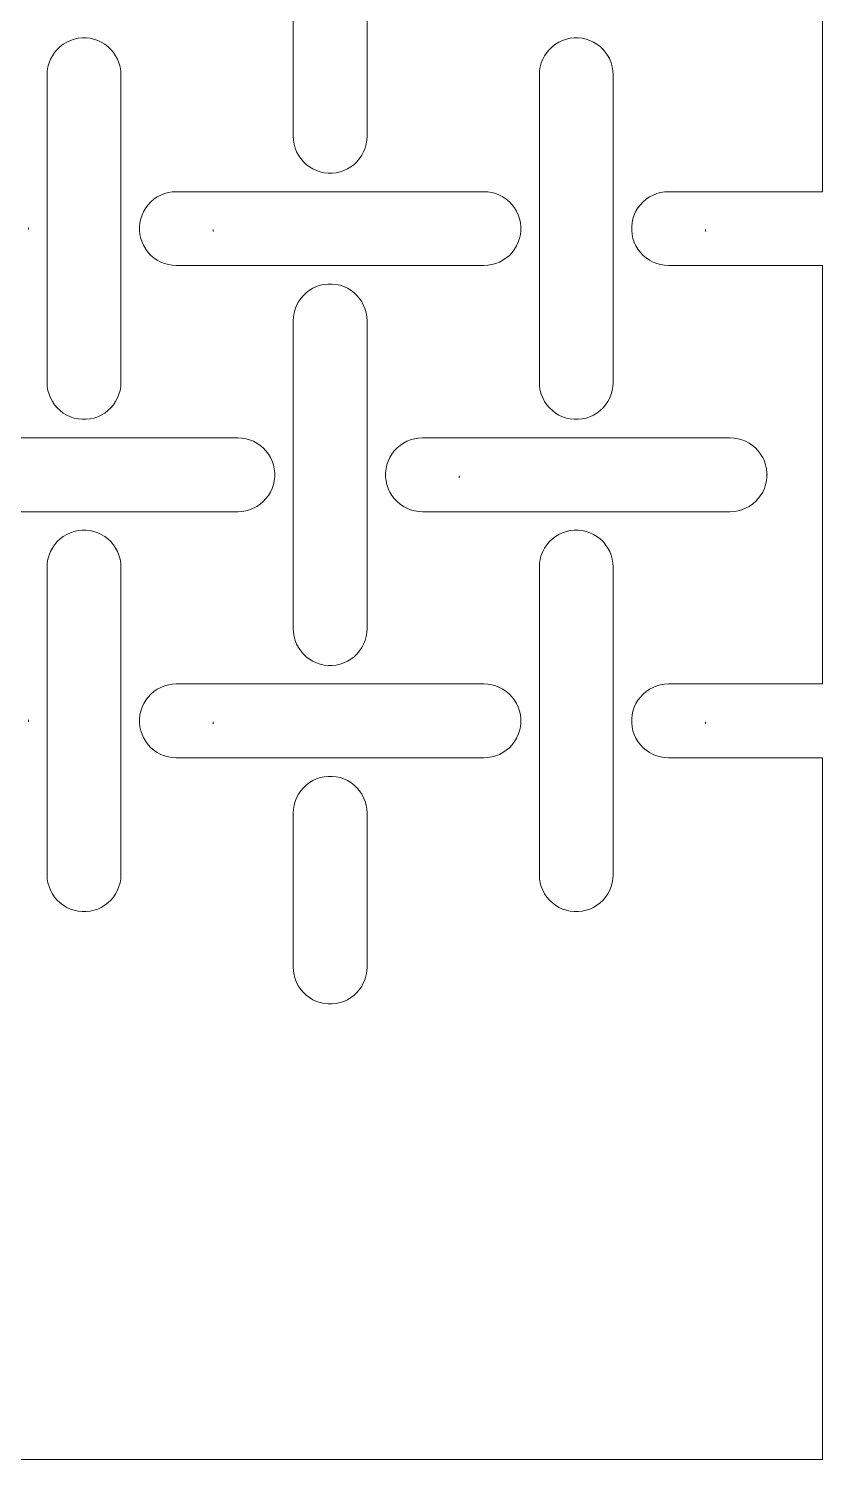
# Model space of a CAD drawing. Header units: metres. Extents: x 0 to 140, y 0 to 240.
# Drawn here: x 107.7 to 140, y 0 to 58.1 of the extents above; entities that cross this region are included whole.
import ezdxf

# ---------------------------------------------------------------- set-up
doc = ezdxf.new("R2010")
doc.units = ezdxf.units.M
doc.layers.add('TOP', color=1, linetype='Continuous', lineweight=0)

msp = doc.modelspace()

# ---------------------------------------------------------------- linework, layer by layer
at = {"layer": 'TOP'}
for p, q in [((140, 51.5), (140, 68.5)), ((118.5, 53.75), (118.5, 66.25)), ((121.5, 53.75), (121.5, 66.25)), ((109.158, 57.492), (109.297, 57.575)), ((109.297, 57.575), (109.445, 57.643)), ((109.445, 57.643), (109.599, 57.695)), ((109.599, 57.695), (109.757, 57.73)), ((109.757, 57.73), (109.919, 57.748)), ((109.919, 57.748), (110.081, 57.748)), ((110.081, 57.748), (110.243, 57.73)), ((110.243, 57.73), (110.401, 57.695)), ((110.401, 57.695), (110.555, 57.643)), ((110.555, 57.643), (110.703, 57.575)), ((110.703, 57.575), (110.842, 57.492)), ((129.158, 57.492), (129.297, 57.575)), ((129.297, 57.575), (129.445, 57.643)), ((129.445, 57.643), (129.599, 57.695)), ((129.599, 57.695), (129.757, 57.73)), ((129.757, 57.73), (129.919, 57.748)), ((129.919, 57.748), (130.081, 57.748)), ((130.081, 57.748), (130.243, 57.73)), ((130.243, 57.73), (130.401, 57.695)), ((130.401, 57.695), (130.555, 57.643)), ((130.555, 57.643), (130.703, 57.575)), ((130.703, 57.575), (130.842, 57.492)), ((108.639, 56.88), (108.715, 57.023)), ((108.715, 57.023), (108.806, 57.158)), ((108.806, 57.158), (108.911, 57.282)), ((108.911, 57.282), (109.029, 57.393)), ((109.029, 57.393), (109.158, 57.492)), ((110.842, 57.492), (110.971, 57.393)), ((110.971, 57.393), (111.089, 57.282)), ((111.089, 57.282), (111.194, 57.158)), ((111.194, 57.158), (111.285, 57.023)), ((111.285, 57.023), (111.361, 56.88)), ((128.639, 56.88), (128.715, 57.023)), ((128.715, 57.023), (128.806, 57.158)), ((128.806, 57.158), (128.911, 57.282)), ((128.911, 57.282), (129.029, 57.393)), ((129.029, 57.393), (129.158, 57.492)), ((130.842, 57.492), (130.971, 57.393)), ((130.971, 57.393), (131.089, 57.282)), ((131.089, 57.282), (131.194, 57.158)), ((131.194, 57.158), (131.285, 57.023)), ((131.285, 57.023), (131.361, 56.88)), ((108.5, 56.25), (108.509, 56.412)), ((108.509, 56.412), (108.535, 56.572)), ((108.535, 56.572), (108.579, 56.729)), ((108.579, 56.729), (108.639, 56.88)), ((111.361, 56.88), (111.421, 56.729)), ((111.421, 56.729), (111.465, 56.572)), ((111.465, 56.572), (111.491, 56.412)), ((111.491, 56.412), (111.5, 56.25)), ((128.5, 56.25), (128.509, 56.412)), ((128.509, 56.412), (128.535, 56.572)), ((128.535, 56.572), (128.579, 56.729)), ((128.579, 56.729), (128.639, 56.88)), ((131.361, 56.88), (131.421, 56.729)), ((131.421, 56.729), (131.465, 56.572)), ((131.465, 56.572), (131.491, 56.412)), ((131.491, 56.412), (131.5, 56.25)), ((108.5, 43.75), (108.5, 56.25)), ((111.5, 43.75), (111.5, 56.25)), ((128.5, 43.75), (128.5, 56.25)), ((131.5, 43.75), (131.5, 56.25)), ((118.5, 53.75), (118.509, 53.588)), ((118.509, 53.588), (118.535, 53.428)), ((121.465, 53.428), (121.491, 53.588)), ((121.491, 53.588), (121.5, 53.75)), ((118.535, 53.428), (118.579, 53.271)), ((118.579, 53.271), (118.639, 53.12)), ((118.639, 53.12), (118.715, 52.977)), ((118.715, 52.977), (118.806, 52.842)), ((121.194, 52.842), (121.285, 52.977)), ((121.285, 52.977), (121.361, 53.12)), ((121.361, 53.12), (121.421, 53.271)), ((121.421, 53.271), (121.465, 53.428)), ((118.806, 52.842), (118.911, 52.718)), ((118.911, 52.718), (119.029, 52.607)), ((119.029, 52.607), (119.158, 52.508)), ((119.158, 52.508), (119.297, 52.425)), ((119.297, 52.425), (119.445, 52.357)), ((119.445, 52.357), (119.599, 52.305)), ((120.401, 52.305), (120.555, 52.357)), ((120.555, 52.357), (120.703, 52.425)), ((120.703, 52.425), (120.842, 52.508)), ((120.842, 52.508), (120.971, 52.607)), ((120.971, 52.607), (121.089, 52.718)), ((121.089, 52.718), (121.194, 52.842)), ((119.599, 52.305), (119.757, 52.27)), ((119.757, 52.27), (119.919, 52.252)), ((119.919, 52.252), (120.081, 52.252)), ((120.081, 52.252), (120.243, 52.27)), ((120.243, 52.27), (120.401, 52.305)), ((112.718, 51.089), (112.842, 51.194)), ((112.842, 51.194), (112.977, 51.285)), ((112.977, 51.285), (113.12, 51.361)), ((113.12, 51.361), (113.271, 51.421)), ((113.271, 51.421), (113.428, 51.465)), ((113.428, 51.465), (113.588, 51.491)), ((113.588, 51.491), (113.75, 51.5)), ((113.75, 51.5), (126.25, 51.5)), ((126.25, 51.5), (126.412, 51.491)), ((126.412, 51.491), (126.572, 51.465)), ((126.572, 51.465), (126.729, 51.421)), ((126.729, 51.421), (126.88, 51.361)), ((126.88, 51.361), (127.023, 51.285)), ((127.023, 51.285), (127.158, 51.194)), ((127.158, 51.194), (127.282, 51.089)), ((132.718, 51.089), (132.842, 51.194)), ((132.842, 51.194), (132.977, 51.285)), ((132.977, 51.285), (133.12, 51.361)), ((133.12, 51.361), (133.271, 51.421)), ((133.271, 51.421), (133.428, 51.465)), ((133.428, 51.465), (133.588, 51.491)), ((133.588, 51.491), (133.75, 51.5)), ((133.75, 51.5), (140, 51.5)), ((112.357, 50.555), (112.425, 50.703)), ((112.425, 50.703), (112.508, 50.842)), ((112.508, 50.842), (112.607, 50.971)), ((112.607, 50.971), (112.718, 51.089)), ((127.282, 51.089), (127.393, 50.971)), ((127.393, 50.971), (127.492, 50.842)), ((127.492, 50.842), (127.575, 50.703)), ((127.575, 50.703), (127.643, 50.555)), ((132.357, 50.555), (132.425, 50.703)), ((132.425, 50.703), (132.508, 50.842)), ((132.508, 50.842), (132.607, 50.971)), ((132.607, 50.971), (132.718, 51.089)), ((112.252, 50.081), (112.27, 50.243)), ((112.252, 49.919), (112.252, 50.081)), ((112.27, 50.243), (112.305, 50.401)), ((112.305, 50.401), (112.357, 50.555)), ((127.643, 50.555), (127.695, 50.401)), ((127.695, 50.401), (127.73, 50.243)), ((127.73, 50.243), (127.748, 50.081)), ((127.748, 50.081), (127.748, 49.919)), ((132.252, 50.081), (132.27, 50.243)), ((132.252, 49.919), (132.252, 50.081)), ((132.27, 50.243), (132.305, 50.401)), ((132.305, 50.401), (132.357, 50.555)), ((112.27, 49.757), (112.252, 49.919)), ((112.305, 49.599), (112.27, 49.757)), ((112.357, 49.445), (112.305, 49.599)), ((112.425, 49.297), (112.357, 49.445)), ((127.643, 49.445), (127.575, 49.297)), ((127.695, 49.599), (127.643, 49.445)), ((127.73, 49.757), (127.695, 49.599)), ((127.748, 49.919), (127.73, 49.757)), ((132.27, 49.757), (132.252, 49.919)), ((132.305, 49.599), (132.27, 49.757)), ((132.357, 49.445), (132.305, 49.599)), ((132.425, 49.297), (132.357, 49.445)), ((112.508, 49.158), (112.425, 49.297)), ((112.607, 49.029), (112.508, 49.158)), ((112.718, 48.911), (112.607, 49.029)), ((112.842, 48.806), (112.718, 48.911)), ((127.282, 48.911), (127.158, 48.806)), ((127.393, 49.029), (127.282, 48.911)), ((127.492, 49.158), (127.393, 49.029)), ((127.575, 49.297), (127.492, 49.158)), ((132.508, 49.158), (132.425, 49.297)), ((132.607, 49.029), (132.508, 49.158)), ((132.718, 48.911), (132.607, 49.029)), ((132.842, 48.806), (132.718, 48.911)), ((112.977, 48.715), (112.842, 48.806)), ((113.12, 48.639), (112.977, 48.715)), ((113.271, 48.579), (113.12, 48.639)), ((113.428, 48.535), (113.271, 48.579)), ((113.588, 48.509), (113.428, 48.535)), ((113.75, 48.5), (113.588, 48.509)), ((113.75, 48.5), (126.25, 48.5)), ((126.412, 48.509), (126.25, 48.5)), ((126.572, 48.535), (126.412, 48.509)), ((126.729, 48.579), (126.572, 48.535)), ((126.88, 48.639), (126.729, 48.579)), ((127.023, 48.715), (126.88, 48.639)), ((127.158, 48.806), (127.023, 48.715)), ((132.977, 48.715), (132.842, 48.806)), ((133.12, 48.639), (132.977, 48.715)), ((133.271, 48.579), (133.12, 48.639)), ((133.428, 48.535), (133.271, 48.579)), ((133.588, 48.509), (133.428, 48.535)), ((133.75, 48.5), (133.588, 48.509)), ((133.75, 48.5), (140, 48.5)), ((140, 31.5), (140, 48.5)), ((119.445, 47.643), (119.599, 47.695)), ((119.599, 47.695), (119.757, 47.73)), ((119.757, 47.73), (119.919, 47.748)), ((119.919, 47.748), (120.081, 47.748)), ((120.081, 47.748), (120.243, 47.73)), ((120.243, 47.73), (120.401, 47.695)), ((120.401, 47.695), (120.555, 47.643)), ((118.715, 47.023), (118.806, 47.158)), ((118.806, 47.158), (118.911, 47.282)), ((118.911, 47.282), (119.029, 47.393)), ((119.029, 47.393), (119.158, 47.492)), ((119.158, 47.492), (119.297, 47.575)), ((119.297, 47.575), (119.445, 47.643)), ((120.555, 47.643), (120.703, 47.575)), ((120.703, 47.575), (120.842, 47.492)), ((120.842, 47.492), (120.971, 47.393)), ((120.971, 47.393), (121.089, 47.282)), ((121.089, 47.282), (121.194, 47.158)), ((121.194, 47.158), (121.285, 47.023)), ((118.509, 46.412), (118.535, 46.572)), ((118.535, 46.572), (118.579, 46.729)), ((118.579, 46.729), (118.639, 46.88)), ((118.639, 46.88), (118.715, 47.023)), ((121.285, 47.023), (121.361, 46.88)), ((121.361, 46.88), (121.421, 46.729)), ((121.421, 46.729), (121.465, 46.572)), ((121.465, 46.572), (121.491, 46.412)), ((118.5, 46.25), (118.509, 46.412)), ((118.5, 33.75), (118.5, 46.25)), ((121.491, 46.412), (121.5, 46.25)), ((121.5, 33.75), (121.5, 46.25)), ((108.5, 43.75), (108.509, 43.588)), ((111.491, 43.588), (111.5, 43.75)), ((128.5, 43.75), (128.509, 43.588)), ((131.491, 43.588), (131.5, 43.75)), ((108.509, 43.588), (108.535, 43.428)), ((108.535, 43.428), (108.579, 43.271)), ((108.579, 43.271), (108.639, 43.12)), ((108.639, 43.12), (108.715, 42.977)), ((111.285, 42.977), (111.361, 43.12)), ((111.361, 43.12), (111.421, 43.271)), ((111.421, 43.271), (111.465, 43.428)), ((111.465, 43.428), (111.491, 43.588)), ((128.509, 43.588), (128.535, 43.428)), ((128.535, 43.428), (128.579, 43.271)), ((128.579, 43.271), (128.639, 43.12)), ((128.639, 43.12), (128.715, 42.977)), ((131.285, 42.977), (131.361, 43.12)), ((131.361, 43.12), (131.421, 43.271)), ((131.421, 43.271), (131.465, 43.428)), ((131.465, 43.428), (131.491, 43.588)), ((108.715, 42.977), (108.806, 42.842)), ((108.806, 42.842), (108.911, 42.718)), ((108.911, 42.718), (109.029, 42.607)), ((109.029, 42.607), (109.158, 42.508)), ((109.158, 42.508), (109.297, 42.425)), ((110.703, 42.425), (110.842, 42.508)), ((110.842, 42.508), (110.971, 42.607)), ((110.971, 42.607), (111.089, 42.718)), ((111.089, 42.718), (111.194, 42.842)), ((111.194, 42.842), (111.285, 42.977)), ((128.715, 42.977), (128.806, 42.842)), ((128.806, 42.842), (128.911, 42.718)), ((128.911, 42.718), (129.029, 42.607)), ((129.029, 42.607), (129.158, 42.508)), ((129.158, 42.508), (129.297, 42.425)), ((130.703, 42.425), (130.842, 42.508)), ((130.842, 42.508), (130.971, 42.607)), ((130.971, 42.607), (131.089, 42.718)), ((131.089, 42.718), (131.194, 42.842)), ((131.194, 42.842), (131.285, 42.977)), ((109.297, 42.425), (109.445, 42.357)), ((109.445, 42.357), (109.599, 42.305)), ((109.599, 42.305), (109.757, 42.27)), ((109.757, 42.27), (109.919, 42.252)), ((109.919, 42.252), (110.081, 42.252)), ((110.081, 42.252), (110.243, 42.27)), ((110.243, 42.27), (110.401, 42.305)), ((110.401, 42.305), (110.555, 42.357)), ((110.555, 42.357), (110.703, 42.425)), ((129.297, 42.425), (129.445, 42.357)), ((129.445, 42.357), (129.599, 42.305)), ((129.599, 42.305), (129.757, 42.27)), ((129.757, 42.27), (129.919, 42.252)), ((129.919, 42.252), (130.081, 42.252)), ((130.081, 42.252), (130.243, 42.27)), ((130.243, 42.27), (130.401, 42.305)), ((130.401, 42.305), (130.555, 42.357)), ((130.555, 42.357), (130.703, 42.425)), ((103.75, 41.5), (116.25, 41.5)), ((116.25, 41.5), (116.412, 41.491)), ((116.412, 41.491), (116.572, 41.465)), ((116.572, 41.465), (116.729, 41.421)), ((116.729, 41.421), (116.88, 41.361)), ((116.88, 41.361), (117.023, 41.285)), ((117.023, 41.285), (117.158, 41.194)), ((122.842, 41.194), (122.977, 41.285)), ((122.977, 41.285), (123.12, 41.361)), ((123.12, 41.361), (123.271, 41.421)), ((123.271, 41.421), (123.428, 41.465)), ((123.428, 41.465), (123.588, 41.491)), ((123.588, 41.491), (123.75, 41.5)), ((123.75, 41.5), (136.25, 41.5)), ((136.25, 41.5), (136.412, 41.491)), ((136.412, 41.491), (136.572, 41.465)), ((136.572, 41.465), (136.729, 41.421)), ((136.729, 41.421), (136.88, 41.361)), ((136.88, 41.361), (137.023, 41.285)), ((137.023, 41.285), (137.158, 41.194)), ((117.158, 41.194), (117.282, 41.089)), ((117.282, 41.089), (117.393, 40.971)), ((117.393, 40.971), (117.492, 40.842)), ((117.492, 40.842), (117.575, 40.703)), ((117.575, 40.703), (117.643, 40.555)), ((122.357, 40.555), (122.425, 40.703)), ((122.425, 40.703), (122.508, 40.842)), ((122.508, 40.842), (122.607, 40.971)), ((122.607, 40.971), (122.718, 41.089)), ((122.718, 41.089), (122.842, 41.194)), ((137.158, 41.194), (137.282, 41.089)), ((137.282, 41.089), (137.393, 40.971)), ((137.393, 40.971), (137.492, 40.842)), ((137.492, 40.842), (137.575, 40.703)), ((137.575, 40.703), (137.643, 40.555)), ((117.643, 40.555), (117.695, 40.401)), ((117.695, 40.401), (117.73, 40.243)), ((117.73, 40.243), (117.748, 40.081)), ((122.252, 40.081), (122.27, 40.243)), ((122.27, 40.243), (122.305, 40.401)), ((122.305, 40.401), (122.357, 40.555)), ((137.643, 40.555), (137.695, 40.401)), ((137.695, 40.401), (137.73, 40.243)), ((137.73, 40.243), (137.748, 40.081)), ((117.695, 39.599), (117.643, 39.445)), ((117.73, 39.757), (117.695, 39.599)), ((117.748, 39.919), (117.73, 39.757)), ((117.748, 40.081), (117.748, 39.919)), ((122.252, 39.919), (122.252, 40.081)), ((122.27, 39.757), (122.252, 39.919)), ((122.305, 39.599), (122.27, 39.757)), ((122.357, 39.445), (122.305, 39.599)), ((137.695, 39.599), (137.643, 39.445)), ((137.73, 39.757), (137.695, 39.599)), ((137.748, 39.919), (137.73, 39.757)), ((137.748, 40.081), (137.748, 39.919)), ((117.393, 39.029), (117.282, 38.911)), ((117.492, 39.158), (117.393, 39.029)), ((117.575, 39.297), (117.492, 39.158)), ((117.643, 39.445), (117.575, 39.297)), ((122.425, 39.297), (122.357, 39.445)), ((122.508, 39.158), (122.425, 39.297)), ((122.607, 39.029), (122.508, 39.158)), ((122.718, 38.911), (122.607, 39.029)), ((137.393, 39.029), (137.282, 38.911)), ((137.492, 39.158), (137.393, 39.029)), ((137.575, 39.297), (137.492, 39.158)), ((137.643, 39.445), (137.575, 39.297)), ((103.75, 38.5), (116.25, 38.5)), ((116.412, 38.509), (116.25, 38.5)), ((116.572, 38.535), (116.412, 38.509)), ((116.729, 38.579), (116.572, 38.535)), ((116.88, 38.639), (116.729, 38.579)), ((117.023, 38.715), (116.88, 38.639)), ((117.158, 38.806), (117.023, 38.715)), ((117.282, 38.911), (117.158, 38.806)), ((122.842, 38.806), (122.718, 38.911)), ((122.977, 38.715), (122.842, 38.806)), ((123.12, 38.639), (122.977, 38.715)), ((123.271, 38.579), (123.12, 38.639)), ((123.428, 38.535), (123.271, 38.579)), ((123.588, 38.509), (123.428, 38.535)), ((123.75, 38.5), (123.588, 38.509)), ((123.75, 38.5), (136.25, 38.5)), ((136.412, 38.509), (136.25, 38.5)), ((136.572, 38.535), (136.412, 38.509)), ((136.729, 38.579), (136.572, 38.535)), ((136.88, 38.639), (136.729, 38.579)), ((137.023, 38.715), (136.88, 38.639)), ((137.158, 38.806), (137.023, 38.715)), ((137.282, 38.911), (137.158, 38.806)), ((108.806, 37.158), (108.911, 37.282)), ((108.911, 37.282), (109.029, 37.393)), ((109.029, 37.393), (109.158, 37.492)), ((109.158, 37.492), (109.297, 37.575)), ((109.297, 37.575), (109.445, 37.643)), ((109.445, 37.643), (109.599, 37.695)), ((109.599, 37.695), (109.757, 37.73)), ((109.757, 37.73), (109.919, 37.748)), ((109.919, 37.748), (110.081, 37.748)), ((110.081, 37.748), (110.243, 37.73)), ((110.243, 37.73), (110.401, 37.695)), ((110.401, 37.695), (110.555, 37.643)), ((110.555, 37.643), (110.703, 37.575)), ((110.703, 37.575), (110.842, 37.492)), ((110.842, 37.492), (110.971, 37.393)), ((110.971, 37.393), (111.089, 37.282)), ((111.089, 37.282), (111.194, 37.158)), ((128.806, 37.158), (128.911, 37.282)), ((128.911, 37.282), (129.029, 37.393)), ((129.029, 37.393), (129.158, 37.492)), ((129.158, 37.492), (129.297, 37.575)), ((129.297, 37.575), (129.445, 37.643)), ((129.445, 37.643), (129.599, 37.695)), ((129.599, 37.695), (129.757, 37.73)), ((129.757, 37.73), (129.919, 37.748)), ((129.919, 37.748), (130.081, 37.748)), ((130.081, 37.748), (130.243, 37.73)), ((130.243, 37.73), (130.401, 37.695)), ((130.401, 37.695), (130.555, 37.643)), ((130.555, 37.643), (130.703, 37.575)), ((130.703, 37.575), (130.842, 37.492)), ((130.842, 37.492), (130.971, 37.393)), ((130.971, 37.393), (131.089, 37.282)), ((131.089, 37.282), (131.194, 37.158)), ((108.535, 36.572), (108.579, 36.729)), ((108.579, 36.729), (108.639, 36.88)), ((108.639, 36.88), (108.715, 37.023)), ((108.715, 37.023), (108.806, 37.158)), ((111.194, 37.158), (111.285, 37.023)), ((111.285, 37.023), (111.361, 36.88)), ((111.361, 36.88), (111.421, 36.729)), ((111.421, 36.729), (111.465, 36.572)), ((128.535, 36.572), (128.579, 36.729)), ((128.579, 36.729), (128.639, 36.88)), ((128.639, 36.88), (128.715, 37.023)), ((128.715, 37.023), (128.806, 37.158)), ((131.194, 37.158), (131.285, 37.023)), ((131.285, 37.023), (131.361, 36.88)), ((131.361, 36.88), (131.421, 36.729)), ((131.421, 36.729), (131.465, 36.572)), ((108.5, 36.25), (108.509, 36.412)), ((108.5, 23.75), (108.5, 36.25)), ((108.509, 36.412), (108.535, 36.572)), ((111.465, 36.572), (111.491, 36.412)), ((111.491, 36.412), (111.5, 36.25)), ((111.5, 23.75), (111.5, 36.25)), ((128.5, 36.25), (128.509, 36.412)), ((128.5, 23.75), (128.5, 36.25)), ((128.509, 36.412), (128.535, 36.572)), ((131.465, 36.572), (131.491, 36.412)), ((131.491, 36.412), (131.5, 36.25)), ((131.5, 23.75), (131.5, 36.25)), ((118.5, 33.75), (118.509, 33.588)), ((121.491, 33.588), (121.5, 33.75)), ((118.509, 33.588), (118.535, 33.428)), ((118.535, 33.428), (118.579, 33.271)), ((118.579, 33.271), (118.639, 33.12)), ((121.361, 33.12), (121.421, 33.271)), ((121.421, 33.271), (121.465, 33.428)), ((121.465, 33.428), (121.491, 33.588)), ((118.639, 33.12), (118.715, 32.977)), ((118.715, 32.977), (118.806, 32.842)), ((118.806, 32.842), (118.911, 32.718)), ((118.911, 32.718), (119.029, 32.607)), ((119.029, 32.607), (119.158, 32.508)), ((120.842, 32.508), (120.971, 32.607)), ((120.971, 32.607), (121.089, 32.718)), ((121.089, 32.718), (121.194, 32.842)), ((121.194, 32.842), (121.285, 32.977)), ((121.285, 32.977), (121.361, 33.12)), ((119.158, 32.508), (119.297, 32.425)), ((119.297, 32.425), (119.445, 32.357)), ((119.445, 32.357), (119.599, 32.305)), ((119.599, 32.305), (119.757, 32.27)), ((119.757, 32.27), (119.919, 32.252)), ((119.919, 32.252), (120.081, 32.252)), ((120.081, 32.252), (120.243, 32.27)), ((120.243, 32.27), (120.401, 32.305)), ((120.401, 32.305), (120.555, 32.357)), ((120.555, 32.357), (120.703, 32.425)), ((120.703, 32.425), (120.842, 32.508)), ((113.12, 31.361), (113.271, 31.421)), ((113.271, 31.421), (113.428, 31.465)), ((113.428, 31.465), (113.588, 31.491)), ((113.588, 31.491), (113.75, 31.5)), ((113.75, 31.5), (126.25, 31.5)), ((126.25, 31.5), (126.412, 31.491)), ((126.412, 31.491), (126.572, 31.465)), ((126.572, 31.465), (126.729, 31.421)), ((126.729, 31.421), (126.88, 31.361)), ((133.12, 31.361), (133.271, 31.421)), ((133.271, 31.421), (133.428, 31.465)), ((133.428, 31.465), (133.588, 31.491)), ((133.588, 31.491), (133.75, 31.5)), ((133.75, 31.5), (140, 31.5)), ((112.425, 30.703), (112.508, 30.842)), ((112.508, 30.842), (112.607, 30.971)), ((112.607, 30.971), (112.718, 31.089)), ((112.718, 31.089), (112.842, 31.194)), ((112.842, 31.194), (112.977, 31.285)), ((112.977, 31.285), (113.12, 31.361)), ((126.88, 31.361), (127.023, 31.285)), ((127.023, 31.285), (127.158, 31.194)), ((127.158, 31.194), (127.282, 31.089)), ((127.282, 31.089), (127.393, 30.971)), ((127.393, 30.971), (127.492, 30.842)), ((127.492, 30.842), (127.575, 30.703)), ((132.425, 30.703), (132.508, 30.842)), ((132.508, 30.842), (132.607, 30.971)), ((132.607, 30.971), (132.718, 31.089)), ((132.718, 31.089), (132.842, 31.194)), ((132.842, 31.194), (132.977, 31.285)), ((132.977, 31.285), (133.12, 31.361)), ((112.252, 30.081), (112.27, 30.243)), ((112.27, 30.243), (112.305, 30.401)), ((112.305, 30.401), (112.357, 30.555)), ((112.357, 30.555), (112.425, 30.703)), ((127.575, 30.703), (127.643, 30.555)), ((127.643, 30.555), (127.695, 30.401)), ((127.695, 30.401), (127.73, 30.243)), ((127.73, 30.243), (127.748, 30.081)), ((132.252, 30.081), (132.27, 30.243)), ((132.27, 30.243), (132.305, 30.401)), ((132.305, 30.401), (132.357, 30.555)), ((132.357, 30.555), (132.425, 30.703)), ((112.252, 29.919), (112.252, 30.081)), ((112.27, 29.757), (112.252, 29.919)), ((112.305, 29.599), (112.27, 29.757)), ((127.73, 29.757), (127.695, 29.599)), ((127.748, 29.919), (127.73, 29.757)), ((127.748, 30.081), (127.748, 29.919)), ((132.252, 29.919), (132.252, 30.081)), ((132.27, 29.757), (132.252, 29.919)), ((132.305, 29.599), (132.27, 29.757)), ((112.357, 29.445), (112.305, 29.599)), ((112.425, 29.297), (112.357, 29.445)), ((112.508, 29.158), (112.425, 29.297)), ((112.607, 29.029), (112.508, 29.158)), ((127.492, 29.158), (127.393, 29.029)), ((127.575, 29.297), (127.492, 29.158)), ((127.643, 29.445), (127.575, 29.297)), ((127.695, 29.599), (127.643, 29.445)), ((132.357, 29.445), (132.305, 29.599)), ((132.425, 29.297), (132.357, 29.445)), ((132.508, 29.158), (132.425, 29.297)), ((132.607, 29.029), (132.508, 29.158)), ((112.718, 28.911), (112.607, 29.029)), ((112.842, 28.806), (112.718, 28.911)), ((112.977, 28.715), (112.842, 28.806)), ((113.12, 28.639), (112.977, 28.715)), ((113.271, 28.579), (113.12, 28.639)), ((113.428, 28.535), (113.271, 28.579)), ((113.588, 28.509), (113.428, 28.535)), ((113.75, 28.5), (113.588, 28.509)), ((113.75, 28.5), (126.25, 28.5)), ((126.412, 28.509), (126.25, 28.5)), ((126.572, 28.535), (126.412, 28.509)), ((126.729, 28.579), (126.572, 28.535)), ((126.88, 28.639), (126.729, 28.579)), ((127.023, 28.715), (126.88, 28.639)), ((127.158, 28.806), (127.023, 28.715)), ((127.282, 28.911), (127.158, 28.806)), ((127.393, 29.029), (127.282, 28.911)), ((132.718, 28.911), (132.607, 29.029)), ((132.842, 28.806), (132.718, 28.911)), ((132.977, 28.715), (132.842, 28.806)), ((133.12, 28.639), (132.977, 28.715)), ((133.271, 28.579), (133.12, 28.639)), ((133.428, 28.535), (133.271, 28.579)), ((133.588, 28.509), (133.428, 28.535)), ((133.75, 28.5), (133.588, 28.509)), ((133.75, 28.5), (140, 28.5)), ((140, 0), (140, 28.5)), ((118.911, 27.282), (119.029, 27.393)), ((119.029, 27.393), (119.158, 27.492)), ((119.158, 27.492), (119.297, 27.575)), ((119.297, 27.575), (119.445, 27.643)), ((119.445, 27.643), (119.599, 27.695)), ((119.599, 27.695), (119.757, 27.73)), ((119.757, 27.73), (119.919, 27.748)), ((119.919, 27.748), (120.081, 27.748)), ((120.081, 27.748), (120.243, 27.73)), ((120.243, 27.73), (120.401, 27.695)), ((120.401, 27.695), (120.555, 27.643)), ((120.555, 27.643), (120.703, 27.575)), ((120.703, 27.575), (120.842, 27.492)), ((120.842, 27.492), (120.971, 27.393)), ((120.971, 27.393), (121.089, 27.282)), ((118.579, 26.729), (118.639, 26.88)), ((118.639, 26.88), (118.715, 27.023)), ((118.715, 27.023), (118.806, 27.158)), ((118.806, 27.158), (118.911, 27.282)), ((121.089, 27.282), (121.194, 27.158)), ((121.194, 27.158), (121.285, 27.023)), ((121.285, 27.023), (121.361, 26.88)), ((121.361, 26.88), (121.421, 26.729)), ((118.5, 26.25), (118.509, 26.412)), ((118.5, 20), (118.5, 26.25)), ((118.509, 26.412), (118.535, 26.572)), ((118.535, 26.572), (118.579, 26.729)), ((121.421, 26.729), (121.465, 26.572)), ((121.465, 26.572), (121.491, 26.412)), ((121.491, 26.412), (121.5, 26.25)), ((121.5, 20), (121.5, 26.25)), ((108.5, 23.75), (108.509, 23.588)), ((108.509, 23.588), (108.535, 23.428)), ((108.535, 23.428), (108.579, 23.271)), ((108.579, 23.271), (108.639, 23.12)), ((111.361, 23.12), (111.421, 23.271)), ((111.421, 23.271), (111.465, 23.428)), ((111.465, 23.428), (111.491, 23.588)), ((111.491, 23.588), (111.5, 23.75)), ((128.5, 23.75), (128.509, 23.588)), ((128.509, 23.588), (128.535, 23.428)), ((128.535, 23.428), (128.579, 23.271)), ((128.579, 23.271), (128.639, 23.12)), ((131.361, 23.12), (131.421, 23.271)), ((131.421, 23.271), (131.465, 23.428)), ((131.465, 23.428), (131.491, 23.588)), ((131.491, 23.588), (131.5, 23.75)), ((108.639, 23.12), (108.715, 22.977)), ((108.715, 22.977), (108.806, 22.842)), ((108.806, 22.842), (108.911, 22.718)), ((108.911, 22.718), (109.029, 22.607)), ((110.971, 22.607), (111.089, 22.718)), ((111.089, 22.718), (111.194, 22.842)), ((111.194, 22.842), (111.285, 22.977)), ((111.285, 22.977), (111.361, 23.12)), ((128.639, 23.12), (128.715, 22.977)), ((128.715, 22.977), (128.806, 22.842)), ((128.806, 22.842), (128.911, 22.718)), ((128.911, 22.718), (129.029, 22.607)), ((130.971, 22.607), (131.089, 22.718)), ((131.089, 22.718), (131.194, 22.842)), ((131.194, 22.842), (131.285, 22.977)), ((131.285, 22.977), (131.361, 23.12)), ((109.029, 22.607), (109.158, 22.508)), ((109.158, 22.508), (109.297, 22.425)), ((109.297, 22.425), (109.445, 22.357)), ((109.445, 22.357), (109.599, 22.305)), ((109.599, 22.305), (109.757, 22.27)), ((109.757, 22.27), (109.919, 22.252)), ((109.919, 22.252), (110.081, 22.252)), ((110.081, 22.252), (110.243, 22.27)), ((110.243, 22.27), (110.401, 22.305)), ((110.401, 22.305), (110.555, 22.357)), ((110.555, 22.357), (110.703, 22.425)), ((110.703, 22.425), (110.842, 22.508)), ((110.842, 22.508), (110.971, 22.607)), ((129.029, 22.607), (129.158, 22.508)), ((129.158, 22.508), (129.297, 22.425)), ((129.297, 22.425), (129.445, 22.357)), ((129.445, 22.357), (129.599, 22.305)), ((129.599, 22.305), (129.757, 22.27)), ((129.757, 22.27), (129.919, 22.252)), ((129.919, 22.252), (130.081, 22.252)), ((130.081, 22.252), (130.243, 22.27)), ((130.243, 22.27), (130.401, 22.305)), ((130.401, 22.305), (130.555, 22.357)), ((130.555, 22.357), (130.703, 22.425)), ((130.703, 22.425), (130.842, 22.508)), ((130.842, 22.508), (130.971, 22.607)), ((118.5, 20), (118.509, 19.838)), ((118.509, 19.838), (118.535, 19.678)), ((121.465, 19.678), (121.491, 19.838)), ((121.491, 19.838), (121.5, 20)), ((118.535, 19.678), (118.579, 19.521)), ((118.579, 19.521), (118.639, 19.37)), ((118.639, 19.37), (118.715, 19.227)), ((118.715, 19.227), (118.806, 19.092)), ((121.194, 19.092), (121.285, 19.227)), ((121.285, 19.227), (121.361, 19.37)), ((121.361, 19.37), (121.421, 19.521)), ((121.421, 19.521), (121.465, 19.678)), ((118.806, 19.092), (118.911, 18.968)), ((118.911, 18.968), (119.029, 18.857)), ((119.029, 18.857), (119.158, 18.758)), ((119.158, 18.758), (119.297, 18.675)), ((119.297, 18.675), (119.445, 18.607)), ((119.445, 18.607), (119.599, 18.555)), ((120.401, 18.555), (120.555, 18.607)), ((120.555, 18.607), (120.703, 18.675)), ((120.703, 18.675), (120.842, 18.758)), ((120.842, 18.758), (120.971, 18.857)), ((120.971, 18.857), (121.089, 18.968)), ((121.089, 18.968), (121.194, 19.092)), ((119.599, 18.555), (119.757, 18.52)), ((119.757, 18.52), (119.919, 18.502)), ((119.919, 18.502), (120.081, 18.502)), ((120.081, 18.502), (120.243, 18.52)), ((120.243, 18.52), (120.401, 18.555)), ((0, 0), (140, 0))]:
    msp.add_line(p, q, dxfattribs=at)
for centre, start, end in [((110, 56.25), 0, 3.14159), ((130, 56.25), 0, 3.14159), ((120, 53.75), -3.14159, 0), ((106.25, 50), -1.5708, 1.5708), ((126.25, 50), -1.5708, 1.5708), ((113.75, 50), -4.71239, -1.5708), ((133.75, 50), -4.71239, -1.5708), ((120, 46.25), 0, 3.14159), ((110, 43.75), -3.14159, 0), ((130, 43.75), -3.14159, 0), ((116.25, 40), -1.5708, 1.5708), ((123.75, 40), -4.71239, -1.5708), ((136.25, 40), -1.5708, 1.5708), ((110, 36.25), 0, 3.14159), ((130, 36.25), 0, 3.14159), ((120, 33.75), -3.14159, 0), ((106.25, 30), -1.5708, 1.5708), ((113.75, 30), -4.71239, -1.5708), ((126.25, 30), -1.5708, 1.5708), ((133.75, 30), -4.71239, -1.5708), ((120, 26.25), 0, 3.14159), ((110, 23.75), -3.14159, 0), ((130, 23.75), -3.14159, 0), ((120, 20), -3.14159, 0)]:
    msp.add_arc(centre, 1.5, start, end, dxfattribs=at)

doc.saveas('drawing.dxf')
